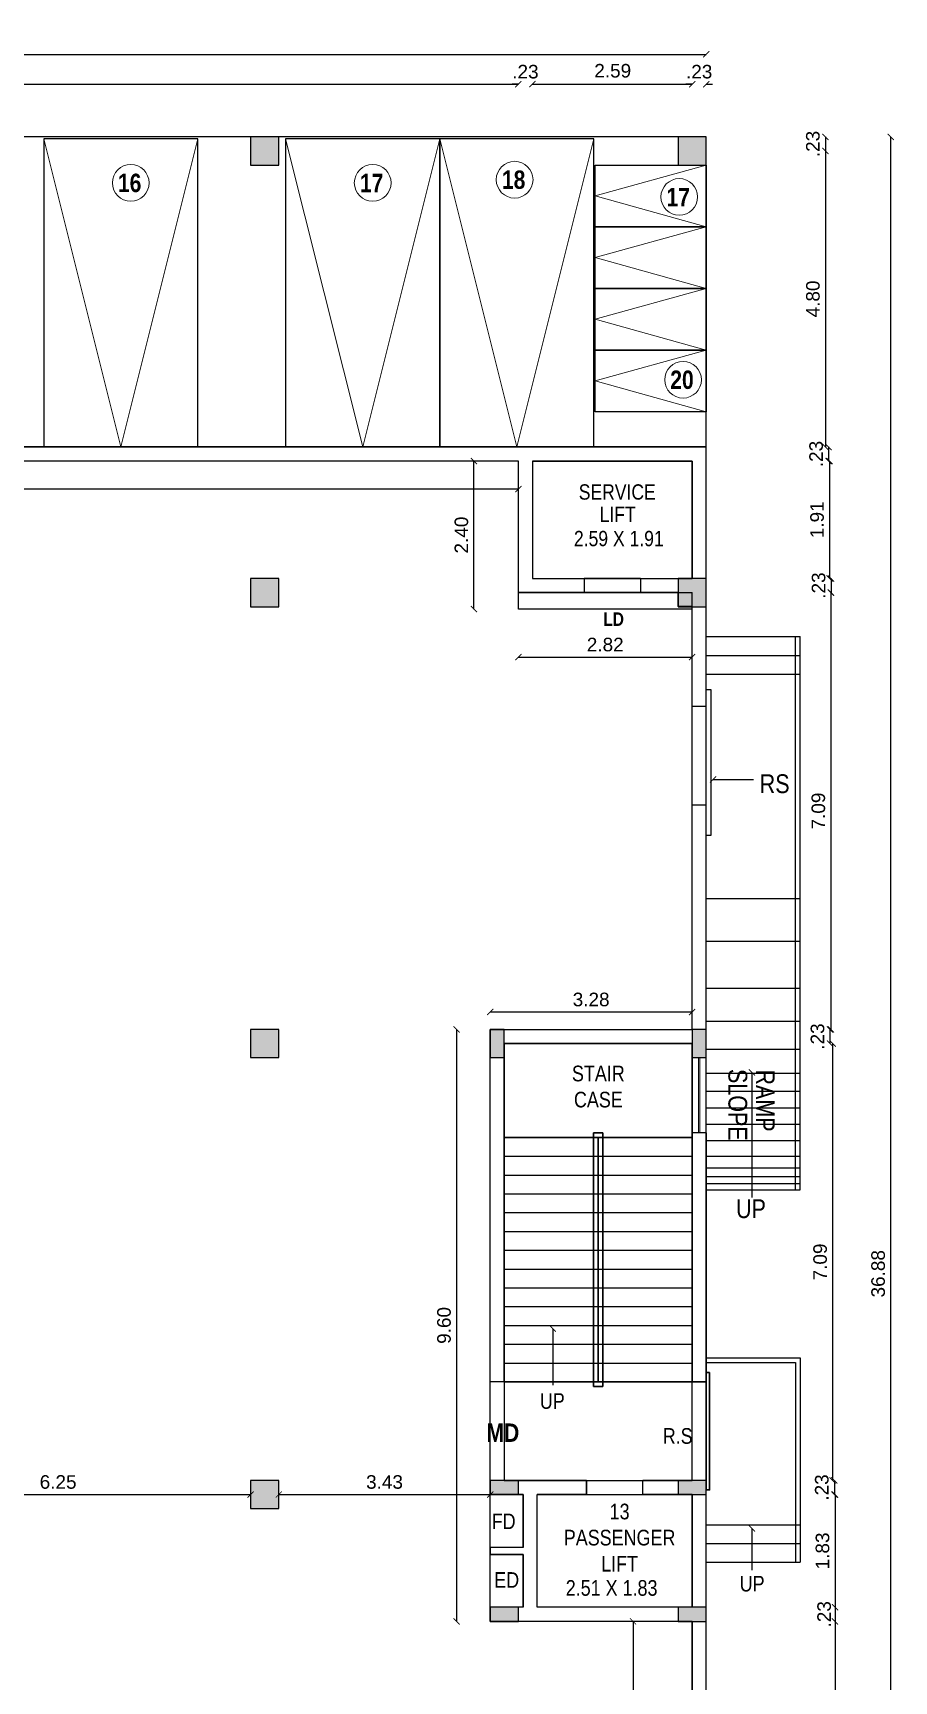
# Model space of a CAD drawing. Header units: metres. Extents: x -1560520 to -1560300, y 43639 to 43729.
# Drawn here: x -1560440.7 to -1560426.73, y 43662.5 to 43689.23 of the extents above; entities that cross this region are included whole.
import ezdxf
from ezdxf.enums import TextEntityAlignment as Align

# ---------------------------------------------------------------- set-up
doc = ezdxf.new("R2010")
doc.units = ezdxf.units.M
doc.header["$LTSCALE"] = 750
doc.header["$MEASUREMENT"] = 0
doc.header["$PDMODE"] = 35
doc.header["$PDSIZE"] = 50
doc.linetypes.add('HIDDEN', pattern=[0.375, 0.25, -0.125])
doc.linetypes.add('PHANTOM2', pattern=[1.25, 0.625, -0.125, 0.125, -0.125, 0.125, -0.125])
doc.layers.get('0').update_dxf_attribs({"lineweight": 5})
doc.layers.get('Defpoints').update_dxf_attribs({"lineweight": 0})
for name, color, linetype in [('A-ELEV-LGHT', 1, 'Continuous'), ('BLK_1_FLR_-0_COVERED_PARKING', 173, 'Continuous'), ('BLK_1_FLR_0_AC_ROOM_1', 117, 'Continuous'), ('BLK_1_FLR_0_CARPET_AREA', 20, 'Continuous'), ('CLIENT', 7, 'Continuous'), ('norms', 4, 'Continuous'), ('TREE', 3, 'Continuous'), ('window', 3, 'Continuous')]:
    doc.layers.add(name, color=color, linetype=linetype)
for name, color, linetype, plot in [('BLK_1_COVERED_AREA', 140, 'Continuous', False), ('BLK_1_COVERED_AREA_DEDUCT', 140, 'Continuous', False), ('BLK_1_FLR_0_BLT_UP_AREA', 1, 'Continuous', False), ('BLK_1_FLR_0_DA_LIFT_1', 30, 'Continuous', False), ('PARKING_SLOT', 30, 'Continuous', False), ('TWO_WHEELER_PARKING', 2, 'Continuous', False)]:
    doc.layers.add(name, color=color, linetype=linetype, plot=plot)
for name, color, linetype, lineweight in [('BLK_1_FLR_1_GLASS_FACADE_2', 4, 'Continuous', 5), ('CAR', 1, 'Continuous', 13), ('ED', 30, 'Continuous', 0), ('TEXT', 2, 'Continuous', 20), ('wall', 7, 'Continuous', 30), ('WIN', 12, 'Continuous', 18)]:
    doc.layers.add(name, color=color, linetype=linetype, lineweight=lineweight)
doc.styles.add('AP DIM', font='swisscb.ttf')
doc.styles.add('MD', font='swissck.ttf')
doc.styles.get("Standard").update_dxf_attribs({"font": 'arial.ttf'})
doc.dimstyles.get("Standard").update_dxf_attribs({"dimtxt": 0.22, "dimasz": 0.1, "dimexe": 0.18, "dimexo": 0.0625, "dimgap": 0.09, "dimtad": 1, "dimtoh": 1, "dimzin": 4, "dimdsep": 46, "dimtxsty": 'Standard', "dimblk": 'ARCHTICK', "dimcen": 0.09, "dimse1": 1, "dimse2": 1, "dimadec": 0, "dimazin": 0, "dimtfac": 1, "dimtix": 1, "dimtofl": 0, "dimtmove": 0, "dimatfit": 3, "dimldrblk": 'ARCHTICK', "dimfxl": 0, "dimtolj": 1, "dimtzin": 0, "dimarcsym": 0})

# ---------------------------------------------------------------- blocks, each defined once
blk = doc.blocks.new('A$C349417FD')
at = {"layer": 'TREE'}
h = blk.add_hatch(color=6, dxfattribs=at)
h.dxf.hatch_style = 1
h.paths.add_polyline_path([(0, -18), (18, -18), (18, 0), (0, 0)])
at = {"layer": 'TREE', "color": 6}
blk.add_lwpolyline([(0, -18), (18, -18), (18, 0), (0, 0)], close=True, dxfattribs=at)
blk = doc.blocks.new('A$C5FFC4155')
at = {"layer": 'TREE'}
h = blk.add_hatch(color=6, dxfattribs=at)
h.dxf.hatch_style = 1
h.paths.add_polyline_path([(0, -18), (9, -18), (9, 0), (0, 0)])
at = {"layer": 'TREE', "color": 6}
blk.add_lwpolyline([(0, -18), (9, -18), (9, 0), (0, 0)], close=True, dxfattribs=at)
blk = doc.blocks.new('_ArchTick')
at = {"color": 0, "linetype": 'ByBlock', "const_width": 0.15}
blk.add_lwpolyline([(-0.5, -0.5), (0.5, 0.5)], dxfattribs=at)
blk = doc.blocks.new('*D61')
at = {"layer": 'Defpoints', "color": 0}
for p in [(-1560432.823, 43688.398), (-1560450.349, 43687.314), (-1560432.823, 43682.285)]:
    blk.add_point(p, dxfattribs=at)
at = {"layer": 'ED', "color": 0, "lineweight": -2}
blk.add_line((-1560450.349, 43688.398), (-1560432.823, 43688.398), dxfattribs=at)
at = {"layer": 'ED', "color": 0, "lineweight": -2, "xscale": 0.1, "yscale": 0.1, "zscale": 0.1, "rotation": 180}
blk.add_blockref('_ArchTick', (-1560450.349, 43688.398), dxfattribs=at)
at = {"layer": 'ED', "color": 0, "lineweight": -2, "xscale": 0.1, "yscale": 0.1, "zscale": 0.1}
blk.add_blockref('_ArchTick', (-1560432.823, 43688.398), dxfattribs=at)
at = {"layer": 'ED', "color": 0, "insert": (-1560441.586, 43688.6), "char_height": 0.22, "attachment_point": 5}
blk.add_mtext('\\A1;17.53', dxfattribs=at)
blk = doc.blocks.new('*D62')
at = {"layer": 'Defpoints', "color": 0}
for p in [(-1560432.594, 43688.398), (-1560432.823, 43682.285), (-1560432.594, 43682.285)]:
    blk.add_point(p, dxfattribs=at)
at = {"layer": 'ED', "color": 0, "lineweight": -2}
for p, q in [((-1560432.823, 43688.398), (-1560432.923, 43688.398)), ((-1560432.594, 43688.398), (-1560432.494, 43688.398))]:
    blk.add_line(p, q, dxfattribs=at)
at = {"layer": 'ED', "color": 0, "lineweight": -2, "xscale": 0.1, "yscale": 0.1, "zscale": 0.1}
blk.add_blockref('_ArchTick', (-1560432.823, 43688.398), dxfattribs=at)
at = {"layer": 'ED', "color": 0, "lineweight": -2, "xscale": 0.1, "yscale": 0.1, "zscale": 0.1, "rotation": 180}
blk.add_blockref('_ArchTick', (-1560432.594, 43688.398), dxfattribs=at)
at = {"layer": 'ED', "color": 0, "insert": (-1560432.708, 43688.6), "char_height": 0.22, "attachment_point": 5}
blk.add_mtext('\\A1;.23', dxfattribs=at)
blk = doc.blocks.new('*D63')
at = {"layer": 'Defpoints', "color": 0}
for p in [(-1560430.003, 43688.398), (-1560432.594, 43682.285), (-1560430.003, 43682.285)]:
    blk.add_point(p, dxfattribs=at)
at = {"layer": 'ED', "color": 0, "lineweight": -2}
blk.add_line((-1560432.594, 43688.398), (-1560430.003, 43688.398), dxfattribs=at)
at = {"layer": 'ED', "color": 0, "lineweight": -2, "xscale": 0.1, "yscale": 0.1, "zscale": 0.1, "rotation": 180}
blk.add_blockref('_ArchTick', (-1560432.594, 43688.398), dxfattribs=at)
at = {"layer": 'ED', "color": 0, "lineweight": -2, "xscale": 0.1, "yscale": 0.1, "zscale": 0.1}
blk.add_blockref('_ArchTick', (-1560430.003, 43688.398), dxfattribs=at)
at = {"layer": 'ED', "color": 0, "insert": (-1560431.292, 43688.615), "char_height": 0.22, "attachment_point": 5}
blk.add_mtext('\\A1;2.59', dxfattribs=at)
blk = doc.blocks.new('*D64')
at = {"layer": 'Defpoints', "color": 0}
for p in [(-1560429.775, 43688.398), (-1560430.003, 43682.285), (-1560429.775, 43682.285)]:
    blk.add_point(p, dxfattribs=at)
at = {"layer": 'ED', "color": 0, "lineweight": -2}
for p, q in [((-1560430.003, 43688.398), (-1560430.103, 43688.398)), ((-1560429.775, 43688.398), (-1560429.675, 43688.398))]:
    blk.add_line(p, q, dxfattribs=at)
at = {"layer": 'ED', "color": 0, "lineweight": -2, "xscale": 0.1, "yscale": 0.1, "zscale": 0.1}
blk.add_blockref('_ArchTick', (-1560430.003, 43688.398), dxfattribs=at)
at = {"layer": 'ED', "color": 0, "lineweight": -2, "xscale": 0.1, "yscale": 0.1, "zscale": 0.1, "rotation": 180}
blk.add_blockref('_ArchTick', (-1560429.775, 43688.398), dxfattribs=at)
at = {"layer": 'ED', "color": 0, "insert": (-1560429.889, 43688.6), "char_height": 0.22, "attachment_point": 5}
blk.add_mtext('\\A1;.23', dxfattribs=at)
blk = doc.blocks.new('*D65')
at = {"layer": 'BLK_1_FLR_1_GLASS_FACADE_2', "color": 0, "linetype": 'PHANTOM2', "lineweight": -2}
blk.add_line((-1560457.207, 43688.882), (-1560429.775, 43688.882), dxfattribs=at)
at = {"layer": 'Defpoints', "color": 0}
for p in [(-1560429.775, 43688.882), (-1560457.207, 43687.543), (-1560429.775, 43687.543)]:
    blk.add_point(p, dxfattribs=at)
at = {"layer": 'BLK_1_FLR_1_GLASS_FACADE_2', "color": 0, "lineweight": -2, "xscale": 0.1, "yscale": 0.1, "zscale": 0.1, "rotation": 180}
blk.add_blockref('_ArchTick', (-1560457.207, 43688.882), dxfattribs=at)
at = {"layer": 'BLK_1_FLR_1_GLASS_FACADE_2', "color": 0, "lineweight": -2, "xscale": 0.1, "yscale": 0.1, "zscale": 0.1}
blk.add_blockref('_ArchTick', (-1560429.775, 43688.882), dxfattribs=at)
at = {"layer": 'BLK_1_FLR_1_GLASS_FACADE_2', "color": 0, "insert": (-1560443.491, 43689.085), "char_height": 0.22, "attachment_point": 5}
blk.add_mtext('\\A1;27.43', dxfattribs=at)
blk = doc.blocks.new('*D32')
at = {"layer": 'Defpoints', "color": 0}
for p in [(-1560430.003, 43687.543), (-1560430.003, 43687.314), (-1560427.841, 43687.314)]:
    blk.add_point(p, dxfattribs=at)
at = {"layer": 'ED', "color": 0, "lineweight": -2}
blk.add_line((-1560427.841, 43687.543), (-1560427.841, 43687.314), dxfattribs=at)
at = {"layer": 'ED', "color": 0, "lineweight": -2, "xscale": 0.1, "yscale": 0.1, "zscale": 0.1}
for p, rotation in [((-1560427.841, 43687.543), 90), ((-1560427.841, 43687.314), 270)]:
    blk.add_blockref('_ArchTick', p, dxfattribs=dict(at, rotation=rotation))
at = {"layer": 'ED', "color": 0, "insert": (-1560428.044, 43687.428), "char_height": 0.22, "attachment_point": 5, "rotation": 90}
blk.add_mtext('\\A1;.23', dxfattribs=at)
blk = doc.blocks.new('*D33')
at = {"layer": 'Defpoints', "color": 0}
for p in [(-1560430.003, 43687.314), (-1560430.003, 43682.513), (-1560427.841, 43682.513)]:
    blk.add_point(p, dxfattribs=at)
at = {"layer": 'ED', "color": 0, "lineweight": -2}
blk.add_line((-1560427.841, 43687.314), (-1560427.841, 43682.513), dxfattribs=at)
at = {"layer": 'ED', "color": 0, "lineweight": -2, "xscale": 0.1, "yscale": 0.1, "zscale": 0.1}
for p, rotation in [((-1560427.841, 43687.314), 90), ((-1560427.841, 43682.513), 270)]:
    blk.add_blockref('_ArchTick', p, dxfattribs=dict(at, rotation=rotation))
at = {"layer": 'ED', "color": 0, "insert": (-1560428.043, 43684.914), "char_height": 0.22, "attachment_point": 5, "rotation": 90}
blk.add_mtext('\\A1;4.80', dxfattribs=at)
blk = doc.blocks.new('*D34')
at = {"layer": 'Defpoints', "color": 0}
for p in [(-1560430.003, 43682.513), (-1560430.003, 43682.285), (-1560427.789, 43682.285)]:
    blk.add_point(p, dxfattribs=at)
at = {"layer": 'ED', "color": 0, "lineweight": -2}
blk.add_line((-1560427.789, 43682.513), (-1560427.789, 43682.285), dxfattribs=at)
at = {"layer": 'ED', "color": 0, "lineweight": -2, "xscale": 0.1, "yscale": 0.1, "zscale": 0.1}
for p, rotation in [((-1560427.789, 43682.513), 90), ((-1560427.789, 43682.285), 270)]:
    blk.add_blockref('_ArchTick', p, dxfattribs=dict(at, rotation=rotation))
at = {"layer": 'ED', "color": 0, "insert": (-1560427.991, 43682.399), "char_height": 0.22, "attachment_point": 5, "rotation": 90}
blk.add_mtext('\\A1;.23', dxfattribs=at)
blk = doc.blocks.new('*D35')
at = {"layer": 'Defpoints', "color": 0}
for p in [(-1560430.003, 43682.285), (-1560430.003, 43680.38), (-1560427.773, 43680.38)]:
    blk.add_point(p, dxfattribs=at)
at = {"layer": 'ED', "color": 0, "lineweight": -2}
blk.add_line((-1560427.773, 43682.285), (-1560427.773, 43680.38), dxfattribs=at)
at = {"layer": 'ED', "color": 0, "lineweight": -2, "xscale": 0.1, "yscale": 0.1, "zscale": 0.1}
for p, rotation in [((-1560427.773, 43682.285), 90), ((-1560427.773, 43680.38), 270)]:
    blk.add_blockref('_ArchTick', p, dxfattribs=dict(at, rotation=rotation))
at = {"layer": 'ED', "color": 0, "insert": (-1560427.976, 43681.332), "char_height": 0.22, "attachment_point": 5, "rotation": 90}
blk.add_mtext('\\A1;1.91', dxfattribs=at)
blk = doc.blocks.new('*D36')
at = {"layer": 'Defpoints', "color": 0}
for p in [(-1560430.003, 43680.38), (-1560430.003, 43680.151), (-1560427.749, 43680.151)]:
    blk.add_point(p, dxfattribs=at)
at = {"layer": 'ED', "color": 0, "lineweight": -2}
blk.add_line((-1560427.749, 43680.38), (-1560427.749, 43680.151), dxfattribs=at)
at = {"layer": 'ED', "color": 0, "lineweight": -2, "xscale": 0.1, "yscale": 0.1, "zscale": 0.1}
for p, rotation in [((-1560427.749, 43680.38), 90), ((-1560427.749, 43680.151), 270)]:
    blk.add_blockref('_ArchTick', p, dxfattribs=dict(at, rotation=rotation))
at = {"layer": 'ED', "color": 0, "insert": (-1560427.951, 43680.265), "char_height": 0.22, "attachment_point": 5, "rotation": 90}
blk.add_mtext('\\A1;.23', dxfattribs=at)
blk = doc.blocks.new('*D37')
at = {"layer": 'Defpoints', "color": 0}
for p in [(-1560430.003, 43680.151), (-1560430.003, 43673.065), (-1560427.753, 43673.065)]:
    blk.add_point(p, dxfattribs=at)
at = {"layer": 'ED', "color": 0, "lineweight": -2}
blk.add_line((-1560427.753, 43680.151), (-1560427.753, 43673.065), dxfattribs=at)
at = {"layer": 'ED', "color": 0, "lineweight": -2, "xscale": 0.1, "yscale": 0.1, "zscale": 0.1}
for p, rotation in [((-1560427.753, 43680.151), 90), ((-1560427.753, 43673.065), 270)]:
    blk.add_blockref('_ArchTick', p, dxfattribs=dict(at, rotation=rotation))
at = {"layer": 'ED', "color": 0, "insert": (-1560427.955, 43676.608), "char_height": 0.22, "attachment_point": 5, "rotation": 90}
blk.add_mtext('\\A1;7.09', dxfattribs=at)
blk = doc.blocks.new('*D38')
at = {"layer": 'Defpoints', "color": 0}
for p in [(-1560430.003, 43673.065), (-1560430.003, 43672.836), (-1560427.767, 43672.836)]:
    blk.add_point(p, dxfattribs=at)
at = {"layer": 'ED', "color": 0, "lineweight": -2}
blk.add_line((-1560427.767, 43673.065), (-1560427.767, 43672.836), dxfattribs=at)
at = {"layer": 'ED', "color": 0, "lineweight": -2, "xscale": 0.1, "yscale": 0.1, "zscale": 0.1}
for p, rotation in [((-1560427.767, 43673.065), 90), ((-1560427.767, 43672.836), 270)]:
    blk.add_blockref('_ArchTick', p, dxfattribs=dict(at, rotation=rotation))
at = {"layer": 'ED', "color": 0, "insert": (-1560427.969, 43672.95), "char_height": 0.22, "attachment_point": 5, "rotation": 90}
blk.add_mtext('\\A1;.23', dxfattribs=at)
blk = doc.blocks.new('*D39')
at = {"layer": 'Defpoints', "color": 0}
for p in [(-1560430.003, 43672.836), (-1560430.003, 43665.749), (-1560427.724, 43665.749)]:
    blk.add_point(p, dxfattribs=at)
at = {"layer": 'ED', "color": 0, "lineweight": -2}
blk.add_line((-1560427.724, 43672.836), (-1560427.724, 43665.749), dxfattribs=at)
at = {"layer": 'ED', "color": 0, "lineweight": -2, "xscale": 0.1, "yscale": 0.1, "zscale": 0.1}
for p, rotation in [((-1560427.724, 43672.836), 90), ((-1560427.724, 43665.749), 270)]:
    blk.add_blockref('_ArchTick', p, dxfattribs=dict(at, rotation=rotation))
at = {"layer": 'ED', "color": 0, "insert": (-1560427.926, 43669.293), "char_height": 0.22, "attachment_point": 5, "rotation": 90}
blk.add_mtext('\\A1;7.09', dxfattribs=at)
blk = doc.blocks.new('*D40')
at = {"layer": 'Defpoints', "color": 0}
for p in [(-1560430.003, 43665.749), (-1560430.003, 43665.521), (-1560427.696, 43665.521)]:
    blk.add_point(p, dxfattribs=at)
at = {"layer": 'ED', "color": 0, "lineweight": -2}
blk.add_line((-1560427.696, 43665.749), (-1560427.696, 43665.521), dxfattribs=at)
at = {"layer": 'ED', "color": 0, "lineweight": -2, "xscale": 0.1, "yscale": 0.1, "zscale": 0.1}
for p, rotation in [((-1560427.696, 43665.749), 90), ((-1560427.696, 43665.521), 270)]:
    blk.add_blockref('_ArchTick', p, dxfattribs=dict(at, rotation=rotation))
at = {"layer": 'ED', "color": 0, "insert": (-1560427.899, 43665.635), "char_height": 0.22, "attachment_point": 5, "rotation": 90}
blk.add_mtext('\\A1;.23', dxfattribs=at)
blk = doc.blocks.new('*D41')
at = {"layer": 'Defpoints', "color": 0}
for p in [(-1560430.003, 43665.521), (-1560430.003, 43663.692), (-1560427.685, 43663.692)]:
    blk.add_point(p, dxfattribs=at)
at = {"layer": 'ED', "color": 0, "lineweight": -2}
blk.add_line((-1560427.685, 43665.521), (-1560427.685, 43663.692), dxfattribs=at)
at = {"layer": 'ED', "color": 0, "lineweight": -2, "xscale": 0.1, "yscale": 0.1, "zscale": 0.1}
for p, rotation in [((-1560427.685, 43665.521), 90), ((-1560427.685, 43663.692), 270)]:
    blk.add_blockref('_ArchTick', p, dxfattribs=dict(at, rotation=rotation))
at = {"layer": 'ED', "color": 0, "insert": (-1560427.888, 43664.606), "char_height": 0.22, "attachment_point": 5, "rotation": 90}
blk.add_mtext('\\A1;1.83', dxfattribs=at)
blk = doc.blocks.new('*D42')
at = {"layer": 'Defpoints', "color": 0}
for p in [(-1560430.003, 43663.692), (-1560430.003, 43663.463), (-1560427.685, 43663.463)]:
    blk.add_point(p, dxfattribs=at)
at = {"layer": 'ED', "color": 0, "lineweight": -2}
blk.add_line((-1560427.685, 43663.692), (-1560427.685, 43663.463), dxfattribs=at)
at = {"layer": 'ED', "color": 0, "lineweight": -2, "xscale": 0.1, "yscale": 0.1, "zscale": 0.1}
for p, rotation in [((-1560427.685, 43663.692), 90), ((-1560427.685, 43663.463), 270)]:
    blk.add_blockref('_ArchTick', p, dxfattribs=dict(at, rotation=rotation))
at = {"layer": 'ED', "color": 0, "insert": (-1560427.861, 43663.578), "char_height": 0.22, "attachment_point": 5, "rotation": 90}
blk.add_mtext('\\A1;.23', dxfattribs=at)
blk = doc.blocks.new('*D43')
at = {"layer": 'Defpoints', "color": 0}
for p in [(-1560430.003, 43663.463), (-1560430.003, 43650.89), (-1560427.685, 43650.89)]:
    blk.add_point(p, dxfattribs=at)
at = {"layer": 'ED', "color": 0, "lineweight": -2}
blk.add_line((-1560427.685, 43663.463), (-1560427.685, 43650.89), dxfattribs=at)
at = {"layer": 'ED', "color": 0, "lineweight": -2, "xscale": 0.1, "yscale": 0.1, "zscale": 0.1}
for p, rotation in [((-1560427.685, 43663.463), 90), ((-1560427.685, 43650.89), 270)]:
    blk.add_blockref('_ArchTick', p, dxfattribs=dict(at, rotation=rotation))
at = {"layer": 'ED', "color": 0, "insert": (-1560427.888, 43657.177), "char_height": 0.22, "attachment_point": 5, "rotation": 90}
blk.add_mtext('\\A1;12.57', dxfattribs=at)
blk = doc.blocks.new('*D45')
at = {"layer": 'BLK_1_FLR_1_GLASS_FACADE_2', "color": 0, "linetype": 'PHANTOM2', "lineweight": -2}
blk.add_line((-1560426.783, 43687.543), (-1560426.783, 43650.662), dxfattribs=at)
at = {"layer": 'Defpoints', "color": 0}
for p in [(-1560429.775, 43687.543), (-1560429.775, 43650.662), (-1560426.783, 43650.662)]:
    blk.add_point(p, dxfattribs=at)
at = {"layer": 'BLK_1_FLR_1_GLASS_FACADE_2', "color": 0, "lineweight": -2, "xscale": 0.1, "yscale": 0.1, "zscale": 0.1}
for p, rotation in [((-1560426.783, 43687.543), 90), ((-1560426.783, 43650.662), 270)]:
    blk.add_blockref('_ArchTick', p, dxfattribs=dict(at, rotation=rotation))
at = {"layer": 'BLK_1_FLR_1_GLASS_FACADE_2', "color": 0, "insert": (-1560426.985, 43669.102), "char_height": 0.22, "attachment_point": 5, "rotation": 90}
blk.add_mtext('\\A1;36.88', dxfattribs=at)
blk = doc.blocks.new('*D52')
at = {"layer": 'Defpoints', "color": 0}
for p in [(-1560443.415, 43665.521), (-1560437.166, 43665.521), (-1560437.166, 43665.521)]:
    blk.add_point(p, dxfattribs=at)
at = {"layer": 'ED', "color": 0, "lineweight": -2}
blk.add_line((-1560443.415, 43665.521), (-1560437.166, 43665.521), dxfattribs=at)
at = {"layer": 'ED', "color": 0, "lineweight": -2, "xscale": 0.1, "yscale": 0.1, "zscale": 0.1, "rotation": 180}
blk.add_blockref('_ArchTick', (-1560443.415, 43665.521), dxfattribs=at)
at = {"layer": 'ED', "color": 0, "lineweight": -2, "xscale": 0.1, "yscale": 0.1, "zscale": 0.1}
blk.add_blockref('_ArchTick', (-1560437.166, 43665.521), dxfattribs=at)
at = {"layer": 'ED', "color": 0, "insert": (-1560440.29, 43665.723), "char_height": 0.22, "attachment_point": 5}
blk.add_mtext('\\A1;6.25', dxfattribs=at)
blk = doc.blocks.new('*D53')
at = {"layer": 'Defpoints', "color": 0}
for p in [(-1560436.709, 43665.521), (-1560433.28, 43665.521), (-1560433.28, 43665.521)]:
    blk.add_point(p, dxfattribs=at)
at = {"layer": 'ED', "color": 0, "lineweight": -2}
blk.add_line((-1560436.709, 43665.521), (-1560433.28, 43665.521), dxfattribs=at)
at = {"layer": 'ED', "color": 0, "lineweight": -2, "xscale": 0.1, "yscale": 0.1, "zscale": 0.1, "rotation": 180}
blk.add_blockref('_ArchTick', (-1560436.709, 43665.521), dxfattribs=at)
at = {"layer": 'ED', "color": 0, "lineweight": -2, "xscale": 0.1, "yscale": 0.1, "zscale": 0.1}
blk.add_blockref('_ArchTick', (-1560433.28, 43665.521), dxfattribs=at)
at = {"layer": 'ED', "color": 0, "insert": (-1560434.994, 43665.723), "char_height": 0.22, "attachment_point": 5}
blk.add_mtext('\\A1;3.43', dxfattribs=at)
blk = doc.blocks.new('*D262')
at = {"layer": 'Defpoints', "color": 0}
for p in [(-1560433.544, 43682.285), (-1560432.823, 43682.285), (-1560432.823, 43679.883)]:
    blk.add_point(p, dxfattribs=at)
at = {"layer": 'ED', "color": 0, "lineweight": -2}
blk.add_line((-1560433.544, 43679.883), (-1560433.544, 43682.285), dxfattribs=at)
at = {"layer": 'ED', "color": 0, "lineweight": -2, "xscale": 0.1, "yscale": 0.1, "zscale": 0.1}
for p, rotation in [((-1560433.544, 43682.285), 90), ((-1560433.544, 43679.883), 270)]:
    blk.add_blockref('_ArchTick', p, dxfattribs=dict(at, rotation=rotation))
at = {"layer": 'ED', "color": 0, "insert": (-1560433.746, 43681.084), "char_height": 0.22, "attachment_point": 5, "rotation": 90}
blk.add_mtext('\\A1;2.40', dxfattribs=at)
blk = doc.blocks.new('*D170')
at = {"layer": 'Defpoints', "color": 0}
for p in [(-1560432.823, 43680.151), (-1560430.003, 43680.151), (-1560430.003, 43679.105)]:
    blk.add_point(p, dxfattribs=at)
at = {"layer": 'ED', "color": 0, "lineweight": -2}
blk.add_line((-1560432.823, 43679.105), (-1560430.003, 43679.105), dxfattribs=at)
at = {"layer": 'ED', "color": 0, "lineweight": -2, "xscale": 0.1, "yscale": 0.1, "zscale": 0.1, "rotation": 180}
blk.add_blockref('_ArchTick', (-1560432.823, 43679.105), dxfattribs=at)
at = {"layer": 'ED', "color": 0, "lineweight": -2, "xscale": 0.1, "yscale": 0.1, "zscale": 0.1}
blk.add_blockref('_ArchTick', (-1560430.003, 43679.105), dxfattribs=at)
at = {"layer": 'ED', "color": 0, "insert": (-1560431.413, 43679.307), "char_height": 0.22, "attachment_point": 5}
blk.add_mtext('\\A1;2.82', dxfattribs=at)
blk = doc.blocks.new('*D171')
at = {"layer": 'Defpoints', "color": 0}
for p in [(-1560433.28, 43673.065), (-1560433.826, 43663.463), (-1560433.28, 43663.463)]:
    blk.add_point(p, dxfattribs=at)
at = {"layer": 'ED', "color": 0, "lineweight": -2}
blk.add_line((-1560433.826, 43673.065), (-1560433.826, 43663.463), dxfattribs=at)
at = {"layer": 'ED', "color": 0, "lineweight": -2, "xscale": 0.1, "yscale": 0.1, "zscale": 0.1}
for p, rotation in [((-1560433.826, 43673.065), 90), ((-1560433.826, 43663.463), 270)]:
    blk.add_blockref('_ArchTick', p, dxfattribs=dict(at, rotation=rotation))
at = {"layer": 'ED', "color": 0, "insert": (-1560434.028, 43668.264), "char_height": 0.22, "attachment_point": 5, "rotation": 90}
blk.add_mtext('\\A1;9.60', dxfattribs=at)
blk = doc.blocks.new('*D172')
at = {"layer": 'Defpoints', "color": 0}
for p in [(-1560430.003, 43663.463), (-1560430.962, 43650.89), (-1560430.003, 43650.89)]:
    blk.add_point(p, dxfattribs=at)
at = {"layer": 'ED', "color": 0, "lineweight": -2}
blk.add_line((-1560430.962, 43663.463), (-1560430.962, 43650.89), dxfattribs=at)
at = {"layer": 'ED', "color": 0, "lineweight": -2, "xscale": 0.1, "yscale": 0.1, "zscale": 0.1}
for p, rotation in [((-1560430.962, 43663.463), 90), ((-1560430.962, 43650.89), 270)]:
    blk.add_blockref('_ArchTick', p, dxfattribs=dict(at, rotation=rotation))
at = {"layer": 'ED', "color": 0, "insert": (-1560431.165, 43657.177), "char_height": 0.22, "attachment_point": 5, "rotation": 90}
blk.add_mtext('\\A1;12.57', dxfattribs=at)
blk = doc.blocks.new('*D177')
at = {"layer": 'Defpoints', "color": 0}
for p in [(-1560456.978, 43682.285), (-1560432.823, 43682.285), (-1560456.978, 43681.829)]:
    blk.add_point(p, dxfattribs=at)
at = {"layer": 'ED', "color": 0, "lineweight": -2}
blk.add_line((-1560432.823, 43681.829), (-1560456.978, 43681.829), dxfattribs=at)
at = {"layer": 'ED', "color": 0, "lineweight": -2, "xscale": 0.1, "yscale": 0.1, "zscale": 0.1, "rotation": 180}
blk.add_blockref('_ArchTick', (-1560456.978, 43681.829), dxfattribs=at)
at = {"layer": 'ED', "color": 0, "lineweight": -2, "xscale": 0.1, "yscale": 0.1, "zscale": 0.1}
blk.add_blockref('_ArchTick', (-1560432.823, 43681.829), dxfattribs=at)
at = {"layer": 'ED', "color": 0, "insert": (-1560444.9, 43682.031), "char_height": 0.22, "attachment_point": 5}
blk.add_mtext('\\A1;24.16', dxfattribs=at)
blk = doc.blocks.new('*D180')
at = {"layer": 'Defpoints', "color": 0}
for p in [(-1560430.003, 43673.348), (-1560433.28, 43673.065), (-1560430.003, 43673.065)]:
    blk.add_point(p, dxfattribs=at)
at = {"layer": 'ED', "color": 0, "lineweight": -2}
blk.add_line((-1560433.28, 43673.348), (-1560430.003, 43673.348), dxfattribs=at)
at = {"layer": 'ED', "color": 0, "lineweight": -2, "xscale": 0.1, "yscale": 0.1, "zscale": 0.1, "rotation": 180}
blk.add_blockref('_ArchTick', (-1560433.28, 43673.348), dxfattribs=at)
at = {"layer": 'ED', "color": 0, "lineweight": -2, "xscale": 0.1, "yscale": 0.1, "zscale": 0.1}
blk.add_blockref('_ArchTick', (-1560430.003, 43673.348), dxfattribs=at)
at = {"layer": 'ED', "color": 0, "insert": (-1560431.642, 43673.55), "char_height": 0.22, "attachment_point": 5}
blk.add_mtext('\\A1;3.28', dxfattribs=at)

msp = doc.modelspace()

# ---------------------------------------------------------------- linework, layer by layer
for p, q in [((-1560433.28, 43664.664), (-1560433.28, 43665.521)), ((-1560433.28, 43663.692), (-1560433.28, 43664.549))]:
    msp.add_line(p, q)
at = {"color": 1}
for points in [[(-1560429.775, 43686.085), (-1560429.775, 43687.085), (-1560431.575, 43687.085), (-1560431.575, 43686.085)], [(-1560429.775, 43685.085), (-1560429.775, 43686.085), (-1560431.575, 43686.085), (-1560431.575, 43685.085)], [(-1560429.775, 43684.085), (-1560429.775, 43685.085), (-1560431.575, 43685.085), (-1560431.575, 43684.085)], [(-1560429.775, 43683.085), (-1560429.775, 43684.085), (-1560431.575, 43684.085), (-1560431.575, 43683.085)]]:
    msp.add_lwpolyline(points, close=True, dxfattribs=at)
at = {"color": 1, "flags": 128}
for points in [[(-1560429.775, 43686.085), (-1560431.575, 43686.585), (-1560429.775, 43687.085)], [(-1560429.775, 43685.085), (-1560431.575, 43685.585), (-1560429.775, 43686.085)], [(-1560429.775, 43684.085), (-1560431.575, 43684.585), (-1560429.775, 43685.085)], [(-1560429.775, 43683.085), (-1560431.575, 43683.585), (-1560429.775, 43684.085)]]:
    msp.add_lwpolyline(points, dxfattribs=at)
at = {"layer": 'A-ELEV-LGHT'}
for p, q in [((-1560429.775, 43679.438), (-1560428.251, 43679.438)), ((-1560428.327, 43670.465), (-1560428.327, 43679.438)), ((-1560428.251, 43670.465), (-1560428.251, 43679.438)), ((-1560429.775, 43679.133), (-1560428.251, 43679.133)), ((-1560429.775, 43678.828), (-1560428.251, 43678.828)), ((-1560429.775, 43675.189), (-1560428.251, 43675.189)), ((-1560429.775, 43674.496), (-1560428.251, 43674.496)), ((-1560429.775, 43673.735), (-1560428.251, 43673.735)), ((-1560429.775, 43673.201), (-1560428.251, 43673.201)), ((-1560429.775, 43672.745), (-1560428.251, 43672.745)), ((-1560429.775, 43672.357), (-1560428.251, 43672.357)), ((-1560429.775, 43672.063), (-1560428.251, 43672.063)), ((-1560429.775, 43671.794), (-1560428.251, 43671.794)), ((-1560429.775, 43671.529), (-1560428.251, 43671.529)), ((-1560429.775, 43671.263), (-1560428.251, 43671.263)), ((-1560429.775, 43671.011), (-1560428.251, 43671.011)), ((-1560429.775, 43670.818), (-1560428.251, 43670.818)), ((-1560429.775, 43670.678), (-1560428.251, 43670.678)), ((-1560429.775, 43670.568), (-1560428.251, 43670.568)), ((-1560429.775, 43670.465), (-1560428.251, 43670.465)), ((-1560429.775, 43667.738), (-1560428.251, 43667.738)), ((-1560429.775, 43667.662), (-1560428.327, 43667.662)), ((-1560428.327, 43667.662), (-1560428.327, 43664.421)), ((-1560428.251, 43667.738), (-1560428.251, 43664.421)), ((-1560431.718, 43665.749), (-1560430.803, 43665.749)), ((-1560431.718, 43665.521), (-1560430.803, 43665.521)), ((-1560429.775, 43665.03), (-1560428.251, 43665.03)), ((-1560429.775, 43664.725), (-1560428.251, 43664.725)), ((-1560429.775, 43664.421), (-1560428.251, 43664.421))]:
    msp.add_line(p, q, dxfattribs=at)
at = {"layer": 'BLK_1_COVERED_AREA'}
msp.add_lwpolyline([(-1560429.775, 43682.513), (-1560450.349, 43682.513), (-1560450.349, 43687.543), (-1560457.207, 43687.543), (-1560457.207, 43650.662), (-1560429.775, 43650.662), (-1560429.775, 43682.513)], close=True, dxfattribs=at)
at = {"layer": 'BLK_1_COVERED_AREA_DEDUCT'}
for points in [[(-1560433.28, 43665.521), (-1560432.747, 43665.521), (-1560432.747, 43664.664), (-1560433.28, 43664.664)], [(-1560433.28, 43664.549), (-1560432.747, 43664.549), (-1560432.747, 43663.692), (-1560433.28, 43663.692)]]:
    msp.add_lwpolyline(points, close=True, dxfattribs=at)
at = {"layer": 'BLK_1_FLR_-0_COVERED_PARKING'}
msp.add_lwpolyline([(-1560450.349, 43682.513), (-1560429.775, 43682.513), (-1560429.775, 43687.543), (-1560450.349, 43687.543)], close=True, dxfattribs=at)
at = {"layer": 'BLK_1_FLR_0_AC_ROOM_1', "color": 2}
msp.add_lwpolyline([(-1560432.823, 43682.285), (-1560453.702, 43682.285), (-1560453.702, 43663.463), (-1560456.978, 43663.463), (-1560456.978, 43650.89), (-1560430.003, 43650.89), (-1560430.003, 43663.463), (-1560433.28, 43663.463), (-1560433.28, 43673.065), (-1560430.003, 43673.065), (-1560430.003, 43679.883), (-1560432.823, 43679.883), (-1560432.823, 43682.285)], close=True, dxfattribs=at)
at = {"layer": 'BLK_1_FLR_0_BLT_UP_AREA', "color": 13}
msp.add_lwpolyline([(-1560429.775, 43682.513), (-1560450.349, 43682.513), (-1560450.349, 43687.543), (-1560457.207, 43687.543), (-1560457.207, 43650.662), (-1560429.775, 43650.662), (-1560429.775, 43682.513)], close=True, dxfattribs=at)
at = {"layer": 'BLK_1_FLR_0_CARPET_AREA', "lineweight": -2}
msp.add_lwpolyline([(-1560430.003, 43658.434), (-1560430.003, 43663.463), (-1560433.28, 43663.463), (-1560433.28, 43673.065), (-1560430.003, 43673.065), (-1560430.003, 43679.923), (-1560430.232, 43679.923), (-1560430.232, 43680.151), (-1560432.823, 43680.151), (-1560432.823, 43682.285), (-1560432.823, 43682.285), (-1560456.802, 43682.285), (-1560456.978, 43682.285), (-1560456.978, 43680.38), (-1560456.75, 43680.38), (-1560456.75, 43680.037), (-1560453.702, 43680.037), (-1560453.702, 43663.463), (-1560456.978, 43663.463), (-1560456.978, 43658.434)], dxfattribs=at)
msp.add_lwpolyline([(-1560430.003, 43672.836), (-1560433.051, 43672.836), (-1560433.051, 43665.749), (-1560431.718, 43665.749), (-1560431.718, 43665.521), (-1560430.803, 43665.521), (-1560430.803, 43665.749), (-1560430.003, 43665.749)], close=True, dxfattribs=at)
at = {"layer": 'BLK_1_FLR_0_DA_LIFT_1'}
for points in [[(-1560430.003, 43682.285), (-1560432.594, 43682.285), (-1560432.594, 43680.38), (-1560430.003, 43680.38)], [(-1560432.518, 43665.521), (-1560430.003, 43665.521), (-1560430.003, 43663.692), (-1560432.518, 43663.692)]]:
    msp.add_lwpolyline(points, close=True, dxfattribs=at)
at = {"layer": 'CAR'}
for p, q in [((-1560440.522, 43687.513), (-1560439.272, 43682.513)), ((-1560439.272, 43682.513), (-1560438.022, 43687.513)), ((-1560436.598, 43687.513), (-1560435.348, 43682.513)), ((-1560435.348, 43682.513), (-1560434.098, 43687.513)), ((-1560432.848, 43682.513), (-1560434.098, 43687.513)), ((-1560432.848, 43682.513), (-1560431.598, 43687.513))]:
    msp.add_line(p, q, dxfattribs=at)
for points in [[(-1560440.522, 43682.513), (-1560438.022, 43682.513), (-1560438.022, 43687.513), (-1560440.522, 43687.513)], [(-1560436.598, 43682.513), (-1560434.098, 43682.513), (-1560434.098, 43687.513), (-1560436.598, 43687.513)], [(-1560434.098, 43682.513), (-1560431.598, 43682.513), (-1560431.598, 43687.513), (-1560434.098, 43687.513)]]:
    msp.add_lwpolyline(points, close=True, dxfattribs=at)
for centre in [(-1560432.883, 43686.849), (-1560439.112, 43686.797), (-1560435.186, 43686.797), (-1560430.212, 43686.569), (-1560430.151, 43683.604)]:
    msp.add_circle(centre, 0.298, dxfattribs=at)
at = {"layer": 'CLIENT', "linetype": 'HIDDEN', "ltscale": 10}
for p, q in [((-1560429.775, 43687.543), (-1560450.349, 43687.543)), ((-1560429.775, 43682.513), (-1560429.775, 43687.543))]:
    msp.add_line(p, q, dxfattribs=at)
at = {"layer": 'CLIENT'}
for p, q in [((-1560429.775, 43682.513), (-1560450.349, 43682.513)), ((-1560432.823, 43682.513), (-1560430.003, 43682.513)), ((-1560429.775, 43678.305), (-1560429.775, 43682.513)), ((-1560432.823, 43682.285), (-1560456.978, 43682.285)), ((-1560432.823, 43680.151), (-1560432.823, 43682.285)), ((-1560432.594, 43682.285), (-1560430.003, 43682.285)), ((-1560432.594, 43682.285), (-1560432.594, 43680.38)), ((-1560432.594, 43682.285), (-1560430.003, 43682.285)), ((-1560430.003, 43682.285), (-1560430.003, 43680.38)), ((-1560432.594, 43680.38), (-1560431.756, 43680.38)), ((-1560431.756, 43680.38), (-1560431.756, 43680.151)), ((-1560430.842, 43680.38), (-1560430.003, 43680.38)), ((-1560430.842, 43680.38), (-1560430.842, 43680.151)), ((-1560432.823, 43680.151), (-1560431.756, 43680.151)), ((-1560430.842, 43680.151), (-1560430.003, 43680.151)), ((-1560430.003, 43678.305), (-1560430.003, 43680.151)), ((-1560429.775, 43678.305), (-1560429.775, 43680.151)), ((-1560429.775, 43678.305), (-1560430.003, 43678.305)), ((-1560430.003, 43673.065), (-1560430.003, 43676.704)), ((-1560429.775, 43676.704), (-1560430.003, 43676.704)), ((-1560429.775, 43672.607), (-1560429.775, 43676.704)), ((-1560429.775, 43672.607), (-1560429.775, 43676.704)), ((-1560433.28, 43667.35), (-1560433.28, 43673.065)), ((-1560433.28, 43673.065), (-1560430.003, 43673.065)), ((-1560430.003, 43672.836), (-1560433.051, 43672.836)), ((-1560433.051, 43667.35), (-1560433.051, 43672.836)), ((-1560430.003, 43672.607), (-1560430.003, 43672.836)), ((-1560429.775, 43672.607), (-1560430.003, 43672.607)), ((-1560430.003, 43667.35), (-1560430.003, 43671.388)), ((-1560429.775, 43671.388), (-1560430.003, 43671.388)), ((-1560429.775, 43667.35), (-1560429.775, 43671.388)), ((-1560429.775, 43667.35), (-1560429.775, 43671.388)), ((-1560433.051, 43667.35), (-1560433.28, 43667.35)), ((-1560429.775, 43667.35), (-1560430.003, 43667.35)), ((-1560431.718, 43665.749), (-1560433.28, 43665.749)), ((-1560433.28, 43665.521), (-1560433.28, 43665.749)), ((-1560431.718, 43665.521), (-1560431.718, 43665.749)), ((-1560430.803, 43665.521), (-1560430.803, 43665.749)), ((-1560429.775, 43665.749), (-1560430.803, 43665.749)), ((-1560429.775, 43650.662), (-1560429.775, 43665.749)), ((-1560429.775, 43650.662), (-1560429.775, 43665.749)), ((-1560432.747, 43665.521), (-1560433.28, 43665.521)), ((-1560431.718, 43665.521), (-1560432.518, 43665.521)), ((-1560430.003, 43665.521), (-1560430.803, 43665.521)), ((-1560430.003, 43665.521), (-1560430.003, 43663.692)), ((-1560432.747, 43664.664), (-1560433.28, 43664.664)), ((-1560433.28, 43664.664), (-1560433.28, 43664.549)), ((-1560432.747, 43664.549), (-1560433.28, 43664.549)), ((-1560432.747, 43663.692), (-1560433.28, 43663.692)), ((-1560433.28, 43663.463), (-1560433.28, 43663.692)), ((-1560430.003, 43663.692), (-1560432.518, 43663.692)), ((-1560430.003, 43663.463), (-1560433.28, 43663.463)), ((-1560430.003, 43663.463), (-1560430.003, 43650.89))]:
    msp.add_line(p, q, dxfattribs=at)
at = {"layer": 'CLIENT', "color": 1}
for p, q in [((-1560430.842, 43680.38), (-1560431.756, 43680.38)), ((-1560431.756, 43680.151), (-1560430.842, 43680.151))]:
    msp.add_line(p, q, dxfattribs=at)
msp.add_lwpolyline([(-1560429.7, 43676.212), (-1560429.775, 43676.212), (-1560429.775, 43678.581), (-1560429.7, 43678.581)], close=True, dxfattribs=at)
at = {"layer": 'CLIENT'}
for points in [[(-1560430.003, 43672.836), (-1560430.003, 43672.607)], [(-1560430.003, 43671.388), (-1560430.003, 43667.35)], [(-1560429.775, 43671.388), (-1560429.775, 43667.35)], [(-1560432.747, 43664.664), (-1560432.747, 43665.521)], [(-1560432.518, 43663.692), (-1560432.518, 43665.521)], [(-1560430.003, 43665.521), (-1560430.003, 43663.692)], [(-1560430.003, 43663.692), (-1560430.003, 43665.521)], [(-1560432.747, 43663.692), (-1560432.747, 43664.549)]]:
    msp.add_lwpolyline(points, dxfattribs=at)
at = {"layer": 'norms'}
for p, q in [((-1560433.051, 43671.007), (-1560430.003, 43671.007)), ((-1560433.051, 43670.702), (-1560430.003, 43670.702)), ((-1560433.051, 43670.398), (-1560430.003, 43670.398)), ((-1560433.051, 43670.093), (-1560430.003, 43670.093)), ((-1560433.051, 43669.788), (-1560430.003, 43669.788)), ((-1560433.051, 43669.483), (-1560430.003, 43669.483)), ((-1560433.051, 43669.178), (-1560430.003, 43669.178)), ((-1560433.051, 43668.874), (-1560430.003, 43668.874)), ((-1560433.051, 43668.569), (-1560430.003, 43668.569)), ((-1560433.051, 43668.264), (-1560430.003, 43668.264)), ((-1560433.051, 43667.959), (-1560430.003, 43667.959)), ((-1560433.051, 43667.654), (-1560430.003, 43667.654))]:
    msp.add_line(p, q, dxfattribs=at)
for points in [[(-1560433.051, 43672.836), (-1560430.003, 43672.836), (-1560430.003, 43671.312), (-1560433.051, 43671.312)], [(-1560431.604, 43671.312), (-1560433.051, 43671.312), (-1560433.051, 43667.35), (-1560431.604, 43667.35)], [(-1560430.003, 43671.312), (-1560431.451, 43671.312), (-1560431.451, 43667.35), (-1560430.003, 43667.35)]]:
    msp.add_lwpolyline(points, close=True, dxfattribs=at)
at = {"layer": 'PARKING_SLOT', "linetype": 'Continuous'}
for points in [[(-1560440.522, 43682.513), (-1560438.022, 43682.513), (-1560438.022, 43687.513), (-1560440.522, 43687.513)], [(-1560436.598, 43682.513), (-1560434.098, 43682.513), (-1560434.098, 43687.513), (-1560436.598, 43687.513)], [(-1560434.098, 43682.513), (-1560431.598, 43682.513), (-1560431.598, 43687.513), (-1560434.098, 43687.513)]]:
    msp.add_lwpolyline(points, close=True, dxfattribs=at)
at = {"layer": 'TWO_WHEELER_PARKING', "linetype": 'Continuous'}
for points in [[(-1560431.575, 43687.085), (-1560429.775, 43687.085), (-1560429.775, 43686.085), (-1560431.575, 43686.085)], [(-1560431.575, 43686.085), (-1560429.775, 43686.085), (-1560429.775, 43685.085), (-1560431.575, 43685.085)], [(-1560431.575, 43685.085), (-1560429.775, 43685.085), (-1560429.775, 43684.085), (-1560431.575, 43684.085)], [(-1560431.575, 43684.085), (-1560429.775, 43684.085), (-1560429.775, 43683.085), (-1560431.575, 43683.085)]]:
    msp.add_lwpolyline(points, close=True, dxfattribs=at)
at = {"layer": 'wall', "color": 2}
for p, q in [((-1560431.604, 43671.388), (-1560431.451, 43671.388)), ((-1560431.604, 43667.273), (-1560431.604, 43671.388)), ((-1560431.451, 43667.273), (-1560431.451, 43671.388)), ((-1560433.051, 43671.312), (-1560430.003, 43671.312)), ((-1560431.527, 43667.35), (-1560431.527, 43671.312)), ((-1560433.051, 43667.35), (-1560430.003, 43667.35)), ((-1560431.604, 43667.273), (-1560431.451, 43667.273)), ((-1560429.775, 43667.35), (-1560429.775, 43665.597))]:
    msp.add_line(p, q, dxfattribs=at)
at = {"layer": 'wall', "color": 1}
msp.add_lwpolyline([(-1560429.72, 43667.502), (-1560429.775, 43667.502), (-1560429.775, 43665.597), (-1560429.72, 43665.597)], close=True, dxfattribs=at)
at = {"layer": 'WIN'}
for p, q in [((-1560430.003, 43672.607), (-1560430.003, 43671.388)), ((-1560429.902, 43672.607), (-1560429.902, 43671.388)), ((-1560429.876, 43672.607), (-1560429.876, 43671.388)), ((-1560429.775, 43672.607), (-1560429.775, 43671.388)), ((-1560429.775, 43671.668), (-1560429.775, 43670.448))]:
    msp.add_line(p, q, dxfattribs=at)
at = {"layer": 'window', "color": 1}
msp.add_lwpolyline([(-1560429.775, 43665.749), (-1560430.003, 43665.749), (-1560430.003, 43667.35), (-1560429.775, 43667.35)], close=True, dxfattribs=at)

# ---------------------------------------------------------------- block references
at = {"layer": 'CAR', "xscale": 0.0254, "yscale": 0.0254, "zscale": 0.0254}
for p in [(-1560437.166, 43687.543), (-1560437.166, 43687.543), (-1560430.232, 43687.543), (-1560430.232, 43687.543), (-1560437.166, 43680.38), (-1560430.232, 43680.38), (-1560437.166, 43673.065), (-1560437.166, 43665.749)]:
    msp.add_blockref('A$C349417FD', p, dxfattribs=at)
at = {"layer": 'wall', "xscale": 0.0254, "yscale": 0.0254, "zscale": 0.0254}
for p in [(-1560433.28, 43673.065), (-1560430.003, 43673.065)]:
    msp.add_blockref('A$C5FFC4155', p, dxfattribs=at)
for p, rotation in [((-1560432.823, 43665.749), 270), ((-1560429.775, 43665.749), 270), ((-1560433.28, 43663.463), 89.99999999999999), ((-1560430.232, 43663.463), 89.99999999999999)]:
    msp.add_blockref('A$C5FFC4155', p, dxfattribs=dict(at, rotation=rotation))

# ---------------------------------------------------------------- texts
at = {"layer": 'CLIENT', "style": 'MD'}
for s, height, p in [('SERVICE', 0.2485, (-1560431.843, 43681.659)), ('UP', 0.3048, (-1560429.291, 43670.005))]:
    msp.add_text(s, height=height, dxfattribs=at).set_placement(p)
at = {"layer": 'CLIENT', "color": 7, "style": 'AP DIM'}
msp.add_text('LD', height=0.2187, dxfattribs=at).set_placement((-1560431.444, 43679.611))
at = {"layer": 'CLIENT', "color": 7, "linetype": 'ByBlock', "ltscale": 100, "style": 'AP DIM'}
msp.add_text('MD', height=0.2982, dxfattribs=at).set_placement((-1560433.074, 43666.524), align=Align.MIDDLE)
at = {"layer": 'CLIENT', "color": 7, "linetype": 'ByBlock', "ltscale": 100, "char_height": 0.2982, "attachment_point": 5, "style": 'AP DIM'}
for s, insert in [('\\A1;16', (-1560439.129, 43686.795)), ('\\A1;17', (-1560435.203, 43686.795)), ('\\A1;18', (-1560432.899, 43686.847)), ('\\A1;17', (-1560430.229, 43686.567)), ('\\A1;20', (-1560430.168, 43683.602))]:
    msp.add_mtext(s, dxfattribs=dict(at, insert=insert))
at = {"layer": 'TEXT', "color": 7, "style": 'MD'}
for s, height, p in [('LIFT', 0.2485, (-1560431.503, 43681.295)), ('2.59 X 1.91', 0.24848, (-1560431.921, 43680.904)), ('RS', 0.3048, (-1560428.907, 43676.899)), ('R.S', 0.254, (-1560430.48, 43666.344)), ('FD', 0.254, (-1560433.255, 43664.959)), ('ED', 0.254, (-1560433.214, 43664.008)), ('UP', 0.254, (-1560429.232, 43663.948)), ('2.51 X 1.83', 0.254, (-1560432.054, 43663.879))]:
    msp.add_text(s, height=height, dxfattribs=at).set_placement(p)
for s, p in [('SLOPE', (-1560429.415, 43672.424)), ('RAMP', (-1560428.969, 43672.416))]:
    msp.add_text(s, height=0.3048, rotation=270, dxfattribs=at).set_placement(p)
at = {"layer": 'TEXT', "color": 7, "char_height": 0.254, "width": 1.62954, "attachment_point": 5, "style": 'MD'}
for s, insert in [('\\A1;STAIR CASE', (-1560431.525, 43672.137)), ('\\A1;UP', (-1560432.272, 43667.036)), ('\\A1;13 PASSENGER LIFT', (-1560431.18, 43664.822))]:
    msp.add_mtext(s, dxfattribs=dict(at, insert=insert))

# ---------------------------------------------------------------- dimensions: what is measured, and where the dimension line sits
at = {"layer": 'BLK_1_FLR_1_GLASS_FACADE_2', "color": 1}
dim = msp.add_linear_dim(base=(-1560429.775, 43688.882), p1=(-1560457.207, 43687.543), p2=(-1560429.775, 43687.543), dimstyle='Standard', override={"dimfxl": 0, "dimarcsym": 2}, dxfattribs=at)
dim.commit()
dim.dimension.update_dxf_attribs({"geometry": '*D65', "text_midpoint": (-1560443.491, 43689.085)})
dim = msp.add_linear_dim(base=(-1560426.783, 43650.662), p1=(-1560429.775, 43687.543), p2=(-1560429.775, 43650.662), angle=90, dimstyle='Standard', override={"dimfxl": 0, "dimarcsym": 2}, dxfattribs=at)
dim.commit()
dim.dimension.update_dxf_attribs({"geometry": '*D45', "text_midpoint": (-1560426.985, 43669.102)})
at = {"layer": 'ED'}
for base, p1, p2, picture, middle in [((-1560432.823, 43688.398), (-1560450.349, 43687.314), (-1560432.823, 43682.285), '*D61', (-1560441.586, 43688.398)), ((-1560430.003, 43688.398), (-1560432.594, 43682.285), (-1560430.003, 43682.285), '*D63', (-1560431.292, 43688.413))]:
    dim = msp.add_linear_dim(base=base, p1=p1, p2=p2, dimstyle='Standard', override={"dimtmove": 1, "dimfxl": 5}, dxfattribs=at)
    dim.commit()
    dim.dimension.update_dxf_attribs({"geometry": picture, "text_midpoint": middle, "dimtype": 128})
for base, p1, p2, picture, middle in [((-1560432.594, 43688.398), (-1560432.823, 43682.285), (-1560432.594, 43682.285), '*D62', (-1560432.708, 43688.6)), ((-1560429.775, 43688.398), (-1560430.003, 43682.285), (-1560429.775, 43682.285), '*D64', (-1560429.889, 43688.6)), ((-1560456.9782, 43681.8286), (-1560432.8228, 43682.2848), (-1560456.9782, 43682.2848), '*D177', (-1560444.9005, 43682.0309)), ((-1560437.166, 43665.521), (-1560443.415, 43665.521), (-1560437.166, 43665.521), '*D52', (-1560440.29, 43665.723)), ((-1560433.28, 43665.521), (-1560436.709, 43665.521), (-1560433.28, 43665.521), '*D53', (-1560434.994, 43665.723))]:
    dim = msp.add_linear_dim(base=base, p1=p1, p2=p2, dimstyle='Standard', override={"dimtmove": 1, "dimfxl": 5}, dxfattribs=at)
    dim.commit()
    dim.dimension.update_dxf_attribs({"geometry": picture, "text_midpoint": middle})
for base, p1, p2, picture, middle in [((-1560427.841, 43687.314), (-1560430.003, 43687.543), (-1560430.003, 43687.314), '*D32', (-1560427.841, 43687.428)), ((-1560427.841, 43682.513), (-1560430.003, 43687.314), (-1560430.003, 43682.513), '*D33', (-1560427.841, 43684.914)), ((-1560427.789, 43682.285), (-1560430.003, 43682.513), (-1560430.003, 43682.285), '*D34', (-1560427.789, 43682.399)), ((-1560427.773229771, 43680.379784684), (-1560430.003389989, 43682.284784684), (-1560430.003390446, 43680.379784684), '*D35', (-1560427.773229771, 43681.332284684)), ((-1560427.749, 43680.151), (-1560430.003, 43680.38), (-1560430.003, 43680.151), '*D36', (-1560427.749, 43680.265)), ((-1560427.753, 43673.065), (-1560430.003, 43680.151), (-1560430.003, 43673.065), '*D37', (-1560427.753, 43676.608)), ((-1560427.767, 43672.836), (-1560430.003, 43673.065), (-1560430.003, 43672.836), '*D38', (-1560427.767, 43672.95)), ((-1560427.724, 43665.749), (-1560430.003, 43672.836), (-1560430.003, 43665.749), '*D39', (-1560427.724, 43669.293)), ((-1560427.696, 43665.521), (-1560430.003, 43665.749), (-1560430.003, 43665.521), '*D40', (-1560427.696, 43665.635)), ((-1560427.685, 43663.692), (-1560430.003, 43665.521), (-1560430.003, 43663.692), '*D41', (-1560427.685, 43664.606)), ((-1560427.685, 43663.463), (-1560430.003, 43663.692), (-1560430.003, 43663.463), '*D42', (-1560427.659, 43663.578))]:
    dim = msp.add_linear_dim(base=base, p1=p1, p2=p2, angle=90, dimstyle='Standard', override={"dimtmove": 1, "dimfxl": 5}, dxfattribs=at)
    dim.commit()
    dim.dimension.update_dxf_attribs({"geometry": picture, "text_midpoint": middle, "dimtype": 128})
for base, p1, p2, picture, middle in [((-1560433.544, 43682.285), (-1560432.823, 43679.883), (-1560432.823, 43682.285), '*D262', (-1560433.746, 43681.084)), ((-1560433.826, 43663.463), (-1560433.28, 43673.065), (-1560433.28, 43663.463), '*D171', (-1560434.028, 43668.264)), ((-1560427.685, 43650.89), (-1560430.003, 43663.463), (-1560430.003, 43650.89), '*D43', (-1560427.888, 43657.177))]:
    dim = msp.add_linear_dim(base=base, p1=p1, p2=p2, angle=90, dimstyle='Standard', override={"dimtmove": 1, "dimfxl": 5}, dxfattribs=at)
    dim.commit()
    dim.dimension.update_dxf_attribs({"geometry": picture, "text_midpoint": middle})
for p1, p2, distance, picture, middle in [((-1560432.823, 43680.151), (-1560430.003, 43680.151), -1.047, '*D170', (-1560431.413, 43679.307)), ((-1560433.28, 43673.065), (-1560430.003, 43673.065), 0.283, '*D180', (-1560431.642, 43673.55)), ((-1560430.003, 43663.463), (-1560430.003, 43650.89), -0.959, '*D172', (-1560431.165, 43657.177))]:
    dim = msp.add_aligned_dim(p1=p1, p2=p2, distance=distance, dimstyle='Standard', override={"dimtmove": 1, "dimfxl": 5}, dxfattribs=at)
    dim.commit()
    dim.dimension.update_dxf_attribs({"geometry": picture, "text_midpoint": middle})

# ---------------------------------------------------------------- leaders
at = {"layer": 'CLIENT'}
for points in [[(-1560429.663, 43677.119), (-1560429.009, 43677.119)], [(-1560429.034, 43672.367), (-1560429.034, 43670.338)], [(-1560432.265, 43668.211), (-1560432.265, 43667.297)], [(-1560429.034, 43664.972), (-1560429.034, 43664.295)]]:
    msp.add_leader(points, dimstyle='Standard', override={"dimgap": 3}, dxfattribs=at)

doc.saveas('drawing.dxf')
